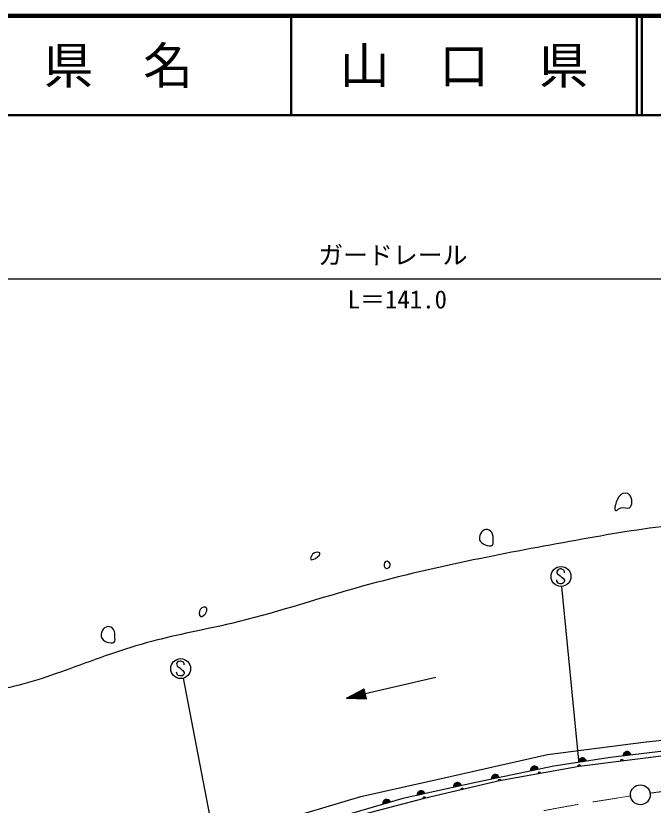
# Model space of a CAD drawing. Units: millimetres, scale not verified. Extents: x 40000 to 680000, y 20000 to 380000.
# Drawn here: x 305327 to 369379, y 300642 to 380000 of the extents above; entities that cross this region are included whole.
import ezdxf
from ezdxf.enums import TextEntityAlignment as Align

# ---------------------------------------------------------------- set-up
doc = ezdxf.new("R2010")
doc.units = ezdxf.units.MM
doc.header["$LTSCALE"] = 1000
doc.linetypes.add('CHAIN', pattern=[18.5, 12, -1.5, 3.5, -1.5])
for name, color, linetype, lineweight in [('M-BGD', 7, 'Continuous', 25), ('M-BMK', 2, 'CHAIN', 13), ('M-BMK-SRVR', 3, 'Continuous', 25), ('M-STR-STR3', 7, 'Continuous', 25), ('M-STR-STRC', 7, 'Continuous', 25), ('M-TTL', 2, 'Continuous', 140), ('M-TTL-LINE', 7, 'Continuous', 50)]:
    doc.layers.add(name, color=color, linetype=linetype, lineweight=lineweight)
doc.layers.add('M-TTL-TXT', color=7, linetype='Continuous')
doc.styles.add('ＭＳ ゴシック', font='')
doc.styles.get('ＭＳ ゴシック').set_extended_font_data('MS Gothic')

msp = doc.modelspace()

# ---------------------------------------------------------------- linework, layer by layer
at = {"layer": 'M-BGD'}
for p, q in [((347526, 313495), (338555, 311402)), ((338555, 311402), (340319, 312345)), ((339590, 311368), (339468, 311890)), ((339642, 311367), (339514, 311915)), ((339693, 311365), (339560, 311939)), ((339745, 311363), (339605, 311963)), ((339797, 311361), (339651, 311988)), ((339849, 311360), (339696, 312012)), ((339900, 311358), (339742, 312037)), ((339952, 311356), (339788, 312061)), ((340004, 311355), (339833, 312085)), ((340056, 311353), (339879, 312110)), ((340107, 311351), (339925, 312134)), ((340159, 311350), (339970, 312159)), ((340211, 311348), (340016, 312183)), ((340263, 311346), (340062, 312207)), ((340314, 311345), (340107, 312232)), ((340366, 311343), (340153, 312256)), ((340418, 311341), (340199, 312281)), ((340470, 311340), (340244, 312305)), ((340521, 311338), (340290, 312329)), ((340554, 311337), (340319, 312345)), ((338555, 311402), (340554, 311337)), ((338607, 311400), (338601, 311426)), ((338659, 311399), (338647, 311451)), ((338710, 311397), (338692, 311475)), ((338762, 311395), (338738, 311500)), ((338814, 311394), (338784, 311524)), ((338866, 311392), (338829, 311548)), ((338917, 311390), (338875, 311573)), ((338969, 311388), (338920, 311597)), ((339021, 311387), (338966, 311622)), ((339073, 311385), (339012, 311646)), ((339124, 311383), (339057, 311670)), ((339176, 311382), (339103, 311695)), ((339228, 311380), (339149, 311719)), ((339280, 311378), (339194, 311744)), ((339331, 311377), (339240, 311768)), ((339383, 311375), (339286, 311792)), ((339435, 311373), (339331, 311817)), ((339487, 311372), (339377, 311841)), ((339538, 311370), (339423, 311866)), ((368688, 307001), (374932, 307685)), ((358766, 305738), (368688, 307001)), ((375033, 306623), (365102, 305430)), ((348963, 303512), (358766, 305738)), ((374783, 306133), (361953, 304544)), ((365102, 305430), (359404, 304577)), ((359404, 304577), (351555, 302939)), ((361953, 304544), (353949, 303078)), ((340002, 301528), (348963, 303512)), ((351555, 302939), (344218, 301301)), ((353949, 303078), (346373, 301306)), ((328877, 298220), (340002, 301528)), ((344218, 301301), (334512, 298499)), ((346373, 301306), (336476, 298740))]:
    msp.add_line(p, q, dxfattribs=at)
for centre, radius, start, end in [((366758, 305629), 400, 6.85427, 186.85427), ((366758, 305629), 400, 6.85427, 186.85427), ((366758, 305629), 350, 6.85427, 186.85427), ((366758, 305629), 300, 6.85427, 186.85427), ((366758, 305629), 250, 6.85427, 186.85427), ((366758, 305629), 200, 6.85427, 186.85427), ((366758, 305629), 150, 6.85427, 186.85427), ((366758, 305629), 100, 6.85427, 186.85427), ((366758, 305629), 50, 6.85427, 186.85427), ((362253, 305003), 400, 8.51399, 188.51399), ((362253, 305003), 400, 8.51399, 188.51399), ((362253, 305003), 350, 8.51399, 188.51399), ((362253, 305003), 300, 8.51399, 188.51399), ((362253, 305003), 250, 8.51399, 188.51399), ((362253, 305003), 200, 8.51399, 188.51399), ((362253, 305003), 150, 8.51399, 188.51399), ((362253, 305003), 100, 8.51399, 188.51399), ((362253, 305003), 50, 8.51399, 188.51399), ((366229, 305074), 150, 7.05785, 187.05785), ((357441, 304167), 400, 11.78818, 191.78818), ((357441, 304167), 400, 11.78818, 191.78818), ((357441, 304167), 350, 11.78818, 191.78818), ((357441, 304167), 300, 11.78818, 191.78818), ((357441, 304167), 250, 11.78818, 191.78818), ((357441, 304167), 200, 11.78818, 191.78818), ((357441, 304167), 150, 11.78818, 191.78818), ((357441, 304167), 100, 11.78818, 191.78818), ((357441, 304167), 50, 11.78818, 191.78818), ((357951, 303811), 150, 10.38181, 190.38181), ((361953, 304544), 150, 7.05785, 190.38181), ((353517, 303348), 400, 11.78818, 191.78818), ((353517, 303348), 400, 11.78818, 191.78818), ((353517, 303348), 350, 11.78818, 191.78818), ((353517, 303348), 300, 11.78818, 191.78818), ((353517, 303348), 250, 11.78818, 191.78818), ((353517, 303348), 200, 11.78818, 191.78818), ((353517, 303348), 150, 11.78818, 191.78818), ((353517, 303348), 100, 11.78818, 191.78818), ((353517, 303348), 50, 11.78818, 191.78818), ((353949, 303078), 150, 10.38181, 193.16323), ((349721, 302529), 400, 12.58523, 192.58523), ((349721, 302529), 400, 12.58523, 192.58523), ((349721, 302529), 350, 12.58523, 192.58523), ((349721, 302529), 300, 12.58523, 192.58523), ((349721, 302529), 250, 12.58523, 192.58523), ((349721, 302529), 200, 12.58523, 192.58523), ((349721, 302529), 150, 12.58523, 192.58523), ((349721, 302529), 100, 12.58523, 192.58523), ((349721, 302529), 50, 12.58523, 192.58523), ((346052, 301710), 400, 12.58523, 192.58523), ((346052, 301710), 400, 12.58523, 192.58523), ((346052, 301710), 350, 12.58523, 192.58523), ((346052, 301710), 300, 12.58523, 192.58523), ((346052, 301710), 250, 12.58523, 192.58523), ((346052, 301710), 200, 12.58523, 192.58523), ((346052, 301710), 150, 12.58523, 192.58523), ((346052, 301710), 100, 12.58523, 192.58523), ((346052, 301710), 50, 12.58523, 192.58523), ((350161, 302192), 150, 13.16323, 193.16323), ((342600, 300834), 400, 16.0992, 196.0992), ((342600, 300834), 400, 16.0992, 196.0992), ((342600, 300834), 350, 16.0992, 196.0992), ((342600, 300834), 300, 16.0992, 196.0992), ((342600, 300834), 250, 16.0992, 196.0992), ((342600, 300834), 200, 16.0992, 196.0992), ((342600, 300834), 150, 16.0992, 196.0992), ((342600, 300834), 100, 16.0992, 196.0992), ((342600, 300834), 50, 16.0992, 196.0992), ((346373, 301306), 150, 13.16323, 194.53446)]:
    msp.add_arc(centre, radius, start, end, dxfattribs=at)
for points, knots in [([(426489, 344975), (424494, 343435), (422498, 341895), (420222, 340932), (418449, 340181), (416505, 339781), (414756, 338958), (413611, 338419), (412550, 337699), (411416, 337136), (410198, 336531), (408896, 336108), (407620, 335618), (405789, 334914), (404009, 334072), (402154, 333492), (399224, 332576), (396106, 332313), (393044, 331822), (389470, 331248), (385973, 330364), (382415, 329848), (378801, 329324), (375125, 329181), (371483, 328785), (368173, 328425), (364891, 327856), (361614, 327267), (358164, 326647), (354720, 326005), (351289, 325293), (347262, 324457), (343252, 323524), (339294, 322408), (335192, 321251), (331144, 319897), (326995, 318916), (324318, 318283), (321598, 317805), (318948, 317094), (316172, 316349), (313473, 315348), (310749, 314361), (308310, 313476), (305850, 312602), (303309, 312235), (301660, 311997), (299977, 311971), (298298, 311931), (295658, 311868), (293029, 311768), (290403, 312083), (288473, 312315), (286545, 312770), (284633, 312691), (283161, 312629), (281699, 312250), (280230, 311931), (278063, 311461), (275883, 311123), (273701, 311020), (269673, 310830), (265641, 311440), (261554, 311779), (256210, 312223), (250771, 312205), (245763, 313753), (242179, 314862), (238816, 316773), (235135, 317853), (233335, 318381), (231459, 318710), (229821, 319523), (228383, 320236), (227128, 321322), (225873, 322408)], [0, 0, 0, 0, 1, 1, 1, 2, 2, 2, 3, 3, 3, 4, 4, 4, 5, 5, 5, 6, 6, 6, 7, 7, 7, 8, 8, 8, 9, 9, 9, 10, 10, 10, 11, 11, 11, 12, 12, 12, 13, 13, 13, 14, 14, 14, 15, 15, 15, 16, 16, 16, 17, 17, 17, 18, 18, 18, 19, 19, 19, 20, 20, 20, 21, 21, 21, 22, 22, 22, 23, 23, 23, 24, 24, 24, 25, 25, 25, 25]), ([(366117, 330544), (365938, 330476), (365782, 330293), (365680, 330252), (365358, 330123), (365579, 331416), (366117, 331854), (366400, 332085), (366770, 332079), (366991, 331854), (367322, 331517), (367316, 330688), (366991, 330544), (366774, 330447), (366414, 330656), (366117, 330544)], [0, 0, 0, 0, 1, 1, 1, 2, 2, 2, 3, 3, 3, 4, 4, 4, 5, 5, 5, 5]), ([(351990, 327194), (351738, 327636), (352127, 328315), (352573, 328359), (352796, 328381), (353033, 328244), (353155, 328068), (353322, 327828), (353277, 327515), (353301, 327194), (353309, 327088), (353325, 326982), (353301, 326903), (353192, 326536), (352251, 326739), (351990, 327194)], [0, 0, 0, 0, 1, 1, 1, 2, 2, 2, 3, 3, 3, 4, 4, 4, 5, 5, 5, 5]), ([(335434, 325454), (335232, 325336), (335003, 325264), (334959, 325368), (334935, 325425), (334966, 325533), (335002, 325627), (335074, 325813), (335169, 325945), (335348, 326015), (335526, 326086), (335788, 326095), (335865, 326015), (335971, 325906), (335731, 325629), (335434, 325454)], [0, 0, 0, 0, 1, 1, 1, 2, 2, 2, 3, 3, 3, 4, 4, 4, 5, 5, 5, 5]), ([(342726, 324462), (342640, 324434), (342539, 324454), (342468, 324505), (342389, 324562), (342346, 324657), (342338, 324764), (342326, 324922), (342388, 325105), (342511, 325152), (342656, 325208), (342887, 325072), (342942, 324893), (342995, 324722), (342885, 324513), (342726, 324462)], [0, 0, 0, 0, 1, 1, 1, 2, 2, 2, 3, 3, 3, 4, 4, 4, 5, 5, 5, 5]), ([(323883, 320349), (324040, 320541), (324346, 320611), (324465, 320495), (324552, 320410), (324540, 320227), (324465, 320058), (324342, 319776), (324045, 319536), (323883, 319621), (323721, 319706), (323692, 320117), (323883, 320349)], [0, 0, 0, 0, 1, 1, 1, 2, 2, 2, 3, 3, 3, 4, 4, 4, 4]), ([(313980, 317436), (313727, 317878), (314116, 318557), (314562, 318601), (314785, 318623), (315022, 318487), (315145, 318310), (315311, 318070), (315266, 317757), (315290, 317436), (315298, 317331), (315314, 317225), (315290, 317145), (315182, 316779), (314240, 316981), (313980, 317436)], [0, 0, 0, 0, 1, 1, 1, 2, 2, 2, 3, 3, 3, 4, 4, 4, 5, 5, 5, 5])]:
    msp.add_open_spline(points, degree=3, knots=knots, dxfattribs=at)
at = {"layer": 'M-BMK'}
for points, knots in [([(369021, 301841), (369304, 301881), (369586, 301922), (369868, 301962), (370151, 302001), (370433, 302041), (370716, 302080), (370998, 302119), (371281, 302158), (371563, 302197), (372147, 302276), (372731, 302355), (373315, 302432), (373899, 302509), (374484, 302585), (375068, 302660), (375653, 302735), (376237, 302808), (376822, 302881), (380495, 303334), (384175, 303740), (387863, 304064), (392211, 304446), (396571, 304714), (400936, 304743), (405471, 304773), (410011, 304545), (414519, 304064), (417528, 303743), (420523, 303309), (423518, 302876)], [0, 0, 0, 0, 1, 1, 1, 2, 2, 2, 3, 3, 3, 4, 4, 4, 5, 5, 5, 6, 6, 6, 7, 7, 7, 8, 8, 8, 9, 9, 9, 10, 10, 10, 10]), ([(345199, 297194), (347806, 297808), (350413, 298423), (353029, 298996), (353465, 299091), (353902, 299186), (354338, 299279), (354775, 299372), (355212, 299464), (355649, 299554), (356086, 299644), (356524, 299733), (356961, 299820), (358089, 300043), (359218, 300255), (360350, 300458), (361481, 300661), (362614, 300855), (363749, 301038), (364883, 301221), (366020, 301395), (367156, 301569)], [0, 0, 0, 0, 1, 1, 1, 2, 2, 2, 3, 3, 3, 4, 4, 4, 5, 5, 5, 6, 6, 6, 7, 7, 7, 7])]:
    msp.add_open_spline(points, degree=3, knots=knots, dxfattribs=at)
at = {"layer": 'M-BMK-SRVR'}
msp.add_circle((368090, 301692), 1000, dxfattribs=at)
at = {"layer": 'M-STR-STR3'}
msp.add_line((409945, 353508), (273010, 353508), dxfattribs=at)
at = {"layer": 'M-STR-STRC'}
for p, q in [((359830, 324333), (359707, 324148)), ((359707, 324148), (359709, 324017)), ((359709, 324017), (359772, 323888)), ((359772, 323888), (360028, 323706)), ((360023, 324398), (359830, 324333)), ((360144, 324396), (360023, 324398)), ((360394, 324277), (360144, 324396)), ((360457, 324146), (360394, 324277)), ((360457, 324017), (360457, 324146)), ((359709, 323169), (359707, 323290)), ((359749, 323066), (359709, 323169)), ((359833, 322955), (359749, 323066)), ((360028, 323706), (360157, 323574)), ((360157, 323574), (360336, 323458)), ((360397, 323016), (360254, 322924)), ((360336, 323458), (360462, 323258)), ((360457, 323148), (360397, 323016)), ((360462, 323258), (360457, 323148)), ((360020, 322895), (359833, 322955)), ((360154, 322895), (360020, 322895)), ((360254, 322924), (360154, 322895)), ((360177, 322638), (361881, 305151)), ((321615, 315073), (321491, 314889)), ((321807, 315139), (321615, 315073)), ((321928, 315137), (321807, 315139)), ((322178, 315018), (321928, 315137)), ((321491, 314889), (321494, 314757)), ((321494, 314757), (321557, 314628)), ((321557, 314628), (321812, 314447)), ((321812, 314447), (321941, 314315)), ((321941, 314315), (322120, 314199)), ((322241, 314886), (322178, 315018)), ((322241, 314757), (322241, 314886)), ((321494, 313909), (321491, 314031)), ((321533, 313807), (321494, 313909)), ((321617, 313696), (321533, 313807)), ((321804, 313635), (321617, 313696)), ((321939, 313635), (321804, 313635)), ((322039, 313664), (321939, 313635)), ((322181, 313757), (322039, 313664)), ((322120, 314199), (322247, 313999)), ((322241, 313888), (322181, 313757)), ((322247, 313999), (322241, 313888)), ((322131, 313404), (325503, 295966))]:
    msp.add_line(p, q, dxfattribs=at)
for centre in [(360114, 323636), (321898, 314376)]:
    msp.add_circle(centre, 1000, dxfattribs=at)
at = {"layer": 'M-TTL'}
msp.add_line((680000, 380000), (40000, 380000), dxfattribs=at)
at = {"layer": 'M-TTL-LINE'}
for p, q in [((333000, 380000), (333000, 370000)), ((367750, 380000), (367750, 370000)), ((368250, 380000), (368250, 370000)), ((40000, 370000), (680000, 370000))]:
    msp.add_line(p, q, dxfattribs=at)

# ---------------------------------------------------------------- texts
at = {"layer": 'M-STR-STR3', "style": 'ＭＳ ゴシック'}
for s, p in [('ガードレール', (335716, 356862)), ('L＝141.0', (338674, 352408))]:
    msp.add_text(s, height=1833, dxfattribs=at).set_placement(p, align=Align.TOP_LEFT)
at = {"layer": 'M-TTL-TXT', "style": 'ＭＳ ゴシック'}
for s, p in [('県\u3000名', (315625, 375000)), ('山\u3000口\u3000県', (350375, 375000))]:
    msp.add_text(s, height=3666, dxfattribs=at).set_placement(p, align=Align.MIDDLE_CENTER)

doc.saveas('drawing.dxf')
